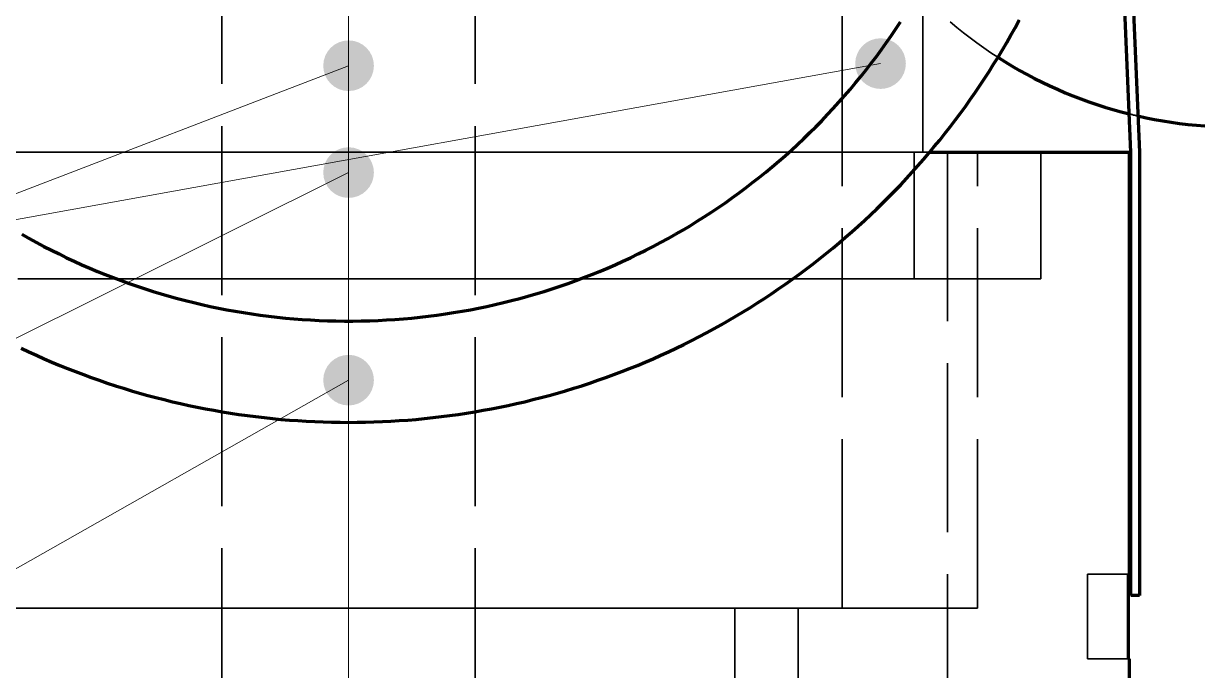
# Model space of a CAD drawing. Header units: millimetres. Extents: x 0 to 2382, y 0 to 420.
# Drawn here: x 963.22 to 991.07, y 291.87 to 307.2 of the extents above; entities that cross this region are included whole.
import ezdxf

# ---------------------------------------------------------------- set-up
doc = ezdxf.new("R2010")
doc.units = ezdxf.units.MM
doc.linetypes.add('IRAM-E-TRAZOS', pattern=[5, 4, -1])
doc.linetypes.add('IRAM-F-TRAZO-PUNTO', pattern=[20, 15, -2, 1, -2])
for name, color, linetype, lineweight in [('01-VISIBLE', 7, 'CONTINUOUS', 70), ('02-OCULTA', 4, 'IRAM-E-TRAZOS', 35), ('03-EJE', 1, 'IRAM-F-TRAZO-PUNTO', 18), ('08-FINA', 5, 'CONTINUOUS', 18)]:
    doc.layers.add(name, color=color, linetype=linetype, lineweight=lineweight)

msp = doc.modelspace()

# ---------------------------------------------------------------- hatches: boundary and pattern name
at = {"layer": '08-FINA'}
h = msp.add_hatch(color=7, dxfattribs=at)
h.dxf.hatch_style = 1
edge = h.paths.add_edge_path()
edge.add_arc((970.917, 306.195), 0.6, 0, 360)
h = msp.add_hatch(color=7, dxfattribs=at)
h.dxf.hatch_style = 1
edge = h.paths.add_edge_path()
edge.add_arc((983.517, 306.245), 0.6, 0, 360)
h = msp.add_hatch(color=7, dxfattribs=at)
h.dxf.hatch_style = 1
edge = h.paths.add_edge_path()
edge.add_arc((970.917, 303.663), 0.6, 0, 360)
h = msp.add_hatch(color=7, dxfattribs=at)
h.dxf.hatch_style = 1
edge = h.paths.add_edge_path()
edge.add_arc((970.917, 298.745), 0.6, 0, 360)

# ---------------------------------------------------------------- linework, layer by layer
at = {"layer": '01-VISIBLE'}
for points in [[(989.447, 304.145), (988.947, 315.945)], [(989.146, 315.953), (989.647, 304.149)], [(963.174, 302.202), (963.349, 302.104), (963.524, 302.008), (963.701, 301.914), (963.879, 301.823), (964.058, 301.734), (964.238, 301.647), (964.42, 301.562), (964.602, 301.48), (964.785, 301.4), (964.97, 301.323), (965.155, 301.248), (965.342, 301.175), (965.529, 301.105), (965.717, 301.037), (965.906, 300.972), (966.096, 300.909), (966.287, 300.848), (966.478, 300.79), (966.67, 300.734), (966.863, 300.681), (967.056, 300.63), (967.251, 300.582), (967.445, 300.536), (967.641, 300.493), (967.836, 300.452), (968.033, 300.414), (968.23, 300.378), (968.427, 300.345), (968.625, 300.314), (968.823, 300.286), (969.021, 300.261), (969.22, 300.238), (969.419, 300.217), (969.618, 300.199), (969.817, 300.184), (970.017, 300.171), (970.217, 300.161), (970.417, 300.153), (970.617, 300.148), (970.817, 300.145), (971.017, 300.145), (971.217, 300.148), (971.417, 300.153), (971.617, 300.161), (971.816, 300.171), (972.016, 300.184), (972.215, 300.199), (972.415, 300.217), (972.614, 300.238), (972.812, 300.261), (973.011, 300.286), (973.209, 300.314), (973.406, 300.345), (973.604, 300.378), (973.801, 300.414), (973.997, 300.452), (974.193, 300.493), (974.388, 300.536), (974.583, 300.582), (974.777, 300.63), (974.97, 300.681), (975.163, 300.734), (975.355, 300.79), (975.547, 300.848), (975.737, 300.909), (975.927, 300.972), (976.116, 301.037), (976.304, 301.105), (976.492, 301.175), (976.678, 301.248), (976.863, 301.323), (977.048, 301.4), (977.231, 301.48), (977.414, 301.562), (977.595, 301.647), (977.775, 301.734), (977.954, 301.823), (978.132, 301.914), (978.309, 302.008), (978.485, 302.104), (978.659, 302.202), (978.832, 302.302), (979.004, 302.405), (979.174, 302.51), (979.343, 302.617), (979.511, 302.726), (979.677, 302.837), (979.842, 302.95), (980.005, 303.066), (980.167, 303.183), (980.327, 303.303), (980.486, 303.425), (980.643, 303.548), (980.799, 303.674), (980.953, 303.802), (981.105, 303.932), (981.256, 304.063), (981.405, 304.197), (981.552, 304.332), (981.697, 304.469), (981.841, 304.609), (981.983, 304.75), (982.123, 304.892), (982.261, 305.037), (982.398, 305.183), (982.532, 305.331), (982.665, 305.481), (982.795, 305.633), (982.924, 305.786), (983.051, 305.941), (983.175, 306.097), (983.298, 306.255), (983.419, 306.414), (983.537, 306.576), (983.654, 306.738), (983.768, 306.902), (983.881, 307.068), (983.991, 307.235)], [(970.917, 297.745), (971.117, 297.746), (971.318, 297.749), (971.518, 297.755), (971.719, 297.763), (971.919, 297.773), (972.119, 297.785), (972.319, 297.8), (972.519, 297.816), (972.718, 297.835), (972.918, 297.857), (973.117, 297.88), (973.316, 297.906), (973.514, 297.933), (973.713, 297.963), (973.911, 297.996), (974.108, 298.03), (974.305, 298.067), (974.502, 298.106), (974.698, 298.147), (974.894, 298.19), (975.089, 298.235), (975.284, 298.283), (975.478, 298.333), (975.672, 298.385), (975.865, 298.439), (976.058, 298.495), (976.25, 298.553), (976.441, 298.614), (976.631, 298.676), (976.821, 298.741), (977.01, 298.808), (977.198, 298.877), (977.386, 298.948), (977.573, 299.021), (977.759, 299.096), (977.944, 299.173), (978.128, 299.253), (978.311, 299.334), (978.493, 299.417), (978.675, 299.503), (978.855, 299.59), (979.035, 299.68), (979.213, 299.771), (979.391, 299.865), (979.567, 299.96), (979.742, 300.057), (979.917, 300.157), (980.09, 300.258), (980.262, 300.361), (980.433, 300.466), (980.602, 300.573), (980.771, 300.682), (980.938, 300.792), (981.104, 300.905), (981.268, 301.019), (981.432, 301.136), (981.594, 301.254), (981.755, 301.374), (981.914, 301.495), (982.072, 301.619), (982.229, 301.744), (982.384, 301.871), (982.538, 301.999), (982.69, 302.13), (982.841, 302.262), (982.991, 302.395), (983.139, 302.531), (983.285, 302.668), (983.43, 302.806), (983.573, 302.946), (983.715, 303.088), (983.855, 303.232), (983.994, 303.376), (984.131, 303.523), (984.266, 303.671), (984.4, 303.82), (984.532, 303.971), (984.662, 304.124), (984.791, 304.278), (984.918, 304.433), (985.043, 304.59), (985.166, 304.748), (985.288, 304.907), (985.408, 305.068), (985.526, 305.23), (985.642, 305.393), (985.757, 305.558), (985.869, 305.724), (985.98, 305.891), (986.089, 306.06), (986.196, 306.229), (986.301, 306.4), (986.404, 306.572), (986.505, 306.745), (986.604, 306.919), (986.702, 307.095), (986.797, 307.271)], [(986.297, 306.394), (986.467, 306.287), (986.638, 306.184), (986.812, 306.084), (986.987, 305.988), (987.164, 305.894), (987.343, 305.805), (987.524, 305.718), (987.706, 305.636), (987.89, 305.556), (988.075, 305.481), (988.262, 305.408), (988.45, 305.34), (988.639, 305.275), (988.83, 305.214), (989.022, 305.156), (989.214, 305.102), (989.408, 305.052)], [(989.61, 305.004), (989.807, 304.961), (990.004, 304.922), (990.202, 304.887), (990.401, 304.856), (990.6, 304.829), (990.799, 304.805), (991, 304.786), (991.2, 304.77)], [(984.68, 304.145), (985.207, 304.145), (985.733, 304.145), (986.259, 304.145), (986.785, 304.145), (987.312, 304.145), (987.838, 304.145), (988.364, 304.145), (988.89, 304.145), (989.417, 304.145)], [(989.417, 294.145), (989.417, 304.145)], [(989.447, 293.645), (989.447, 304.145)], [(989.647, 304.149), (989.647, 293.645)], [(963.158, 299.503), (963.34, 299.417), (963.522, 299.334), (963.705, 299.253), (963.89, 299.173), (964.075, 299.096), (964.261, 299.021), (964.447, 298.948), (964.635, 298.877), (964.823, 298.808), (965.012, 298.741), (965.202, 298.676), (965.393, 298.614), (965.584, 298.553), (965.776, 298.495), (965.968, 298.439), (966.161, 298.385), (966.355, 298.333), (966.549, 298.283), (966.744, 298.235), (966.939, 298.19), (967.135, 298.147), (967.331, 298.106), (967.528, 298.067), (967.725, 298.03), (967.923, 297.996), (968.121, 297.963), (968.319, 297.933), (968.518, 297.906), (968.716, 297.88), (968.916, 297.857), (969.115, 297.835), (969.315, 297.816), (969.514, 297.8), (969.714, 297.785), (969.915, 297.773), (970.115, 297.763), (970.315, 297.755), (970.516, 297.749), (970.716, 297.746), (970.917, 297.745)], [(989.39, 294.145), (989.394, 294.145), (989.399, 294.145), (989.403, 294.145), (989.408, 294.145), (989.412, 294.145), (989.417, 294.145)], [(989.39, 292.145), (989.39, 294.145)], [(989.647, 293.645), (989.447, 293.645)], [(989.39, 292.145), (989.394, 292.145), (989.399, 292.145), (989.403, 292.145), (989.408, 292.145), (989.412, 292.145), (989.417, 292.145)], [(989.417, 290.145), (989.417, 292.145)]]:
    msp.add_lwpolyline(points, dxfattribs=at)
at = {"layer": '02-OCULTA'}
for points in [[(967.917, 290.762), (967.917, 321.462)], [(973.917, 290.762), (973.917, 321.462)], [(989.447, 304.145), (988.947, 315.945)], [(989.146, 315.953), (989.647, 304.149)], [(982.605, 304.145), (982.605, 308.245)], [(984.517, 304.145), (984.517, 308.245)], [(963.216, 299.475), (963.398, 299.391), (963.58, 299.308), (963.763, 299.227), (963.948, 299.149), (964.133, 299.072), (964.318, 298.998), (964.505, 298.926), (964.692, 298.855), (964.881, 298.787), (965.07, 298.721), (965.259, 298.657), (965.45, 298.595), (965.641, 298.536), (965.832, 298.478), (966.025, 298.423), (966.218, 298.369), (966.411, 298.318), (966.605, 298.269), (966.8, 298.222), (966.995, 298.177), (967.191, 298.135), (967.387, 298.095), (967.583, 298.056), (967.78, 298.02), (967.977, 297.987), (968.175, 297.955), (968.373, 297.926), (968.571, 297.898), (968.77, 297.873), (968.969, 297.851), (969.168, 297.83), (969.367, 297.812), (969.567, 297.796), (969.766, 297.782), (969.966, 297.77), (970.166, 297.761), (970.366, 297.753), (970.566, 297.748), (970.767, 297.746), (970.967, 297.745), (971.167, 297.747), (971.367, 297.751), (971.567, 297.757), (971.767, 297.765), (971.967, 297.776), (972.167, 297.788), (972.366, 297.803), (972.566, 297.821), (972.765, 297.84), (972.964, 297.862), (973.163, 297.886), (973.361, 297.912), (973.559, 297.94), (973.757, 297.971), (973.955, 298.003), (974.152, 298.038), (974.348, 298.075), (974.545, 298.114), (974.741, 298.156), (974.936, 298.199), (975.131, 298.245), (975.325, 298.293), (975.519, 298.343), (975.712, 298.396), (975.905, 298.45), (976.097, 298.507), (976.288, 298.565), (976.479, 298.626), (976.669, 298.689), (976.858, 298.754), (977.047, 298.821), (977.235, 298.89), (977.422, 298.962), (977.608, 299.035), (977.793, 299.11), (977.978, 299.188), (978.162, 299.267), (978.344, 299.349), (978.526, 299.433), (978.707, 299.518), (978.887, 299.606), (979.066, 299.696), (979.244, 299.787), (979.421, 299.881), (979.597, 299.976), (979.772, 300.074), (979.946, 300.173), (980.118, 300.275), (980.29, 300.378), (980.46, 300.483), (980.629, 300.59), (980.797, 300.699), (980.964, 300.81), (981.129, 300.923), (981.293, 301.037), (981.456, 301.153), (981.618, 301.271), (981.778, 301.391), (981.937, 301.513), (982.095, 301.636), (982.251, 301.762), (982.406, 301.889), (982.559, 302.017), (982.711, 302.147), (982.862, 302.279), (983.011, 302.413), (983.158, 302.548), (983.304, 302.685), (983.448, 302.824), (983.591, 302.964), (983.733, 303.106), (983.873, 303.249), (984.011, 303.394), (984.147, 303.54), (984.282, 303.688), (984.415, 303.838), (984.547, 303.988), (984.677, 304.141), (984.805, 304.295), (984.932, 304.45), (985.056, 304.606), (985.179, 304.764), (985.3, 304.923), (985.42, 305.084), (985.538, 305.246), (985.653, 305.409), (985.767, 305.574), (985.88, 305.74), (985.99, 305.907), (986.098, 306.075), (986.205, 306.244), (986.31, 306.415), (986.413, 306.587), (986.513, 306.759), (986.612, 306.933), (986.709, 307.109), (986.804, 307.285)], [(985.169, 307.231), (985.323, 307.102), (985.48, 306.976), (985.639, 306.854), (985.8, 306.734), (985.963, 306.617), (986.129, 306.504), (986.297, 306.394)], [(989.408, 305.052), (989.425, 305.048), (989.442, 305.044), (989.459, 305.04), (989.476, 305.036), (989.492, 305.032), (989.509, 305.027), (989.526, 305.023), (989.543, 305.02), (989.56, 305.016), (989.577, 305.012), (989.594, 305.008), (989.61, 305.004)], [(982.605, 304.145), (982.096, 304.145), (981.588, 304.145), (981.08, 304.145), (980.572, 304.145), (980.064, 304.145), (979.556, 304.145), (979.047, 304.145), (978.539, 304.145), (978.031, 304.145), (977.523, 304.145), (977.015, 304.145), (976.507, 304.145), (975.998, 304.145), (975.49, 304.145), (974.982, 304.145), (974.474, 304.145), (973.966, 304.145), (973.458, 304.145), (972.949, 304.145), (972.441, 304.145), (971.933, 304.145), (971.425, 304.145), (970.917, 304.145), (970.408, 304.145), (969.9, 304.145), (969.392, 304.145), (968.884, 304.145), (968.376, 304.145), (967.868, 304.145), (967.359, 304.145), (966.851, 304.145), (966.343, 304.145), (965.835, 304.145), (965.327, 304.145), (964.819, 304.145), (964.31, 304.145), (963.802, 304.145), (963.294, 304.145), (962.786, 304.145)], [(962.786, 304.145), (963.294, 304.145), (963.802, 304.145), (964.31, 304.145), (964.819, 304.145), (965.327, 304.145), (965.835, 304.145), (966.343, 304.145), (966.851, 304.145), (967.359, 304.145), (967.868, 304.145), (968.376, 304.145), (968.884, 304.145), (969.392, 304.145), (969.9, 304.145), (970.408, 304.145), (970.917, 304.145), (971.425, 304.145), (971.933, 304.145), (972.441, 304.145), (972.949, 304.145), (973.458, 304.145), (973.966, 304.145), (974.474, 304.145), (974.982, 304.145), (975.49, 304.145), (975.998, 304.145), (976.507, 304.145), (977.015, 304.145), (977.523, 304.145), (978.031, 304.145), (978.539, 304.145), (979.047, 304.145), (979.556, 304.145), (980.064, 304.145), (980.572, 304.145), (981.08, 304.145), (981.588, 304.145), (982.096, 304.145), (982.605, 304.145)], [(982.605, 304.145), (982.096, 304.145), (981.588, 304.145), (981.08, 304.145), (980.572, 304.145), (980.064, 304.145), (979.556, 304.145), (979.047, 304.145), (978.539, 304.145), (978.031, 304.145), (977.523, 304.145), (977.015, 304.145), (976.507, 304.145), (975.998, 304.145), (975.49, 304.145), (974.982, 304.145), (974.474, 304.145), (973.966, 304.145), (973.458, 304.145), (972.949, 304.145), (972.441, 304.145), (971.933, 304.145), (971.425, 304.145), (970.917, 304.145), (970.408, 304.145), (969.9, 304.145), (969.392, 304.145), (968.884, 304.145), (968.376, 304.145), (967.868, 304.145), (967.359, 304.145), (966.851, 304.145), (966.343, 304.145), (965.835, 304.145), (965.327, 304.145), (964.819, 304.145), (964.31, 304.145), (963.802, 304.145), (963.294, 304.145), (962.786, 304.145)], [(962.786, 304.145), (963.294, 304.145), (963.802, 304.145), (964.31, 304.145), (964.819, 304.145), (965.327, 304.145), (965.835, 304.145), (966.343, 304.145), (966.851, 304.145), (967.359, 304.145), (967.868, 304.145), (968.376, 304.145), (968.884, 304.145), (969.392, 304.145), (969.9, 304.145), (970.408, 304.145), (970.917, 304.145), (971.425, 304.145), (971.933, 304.145), (972.441, 304.145), (972.949, 304.145), (973.458, 304.145), (973.966, 304.145), (974.474, 304.145), (974.982, 304.145), (975.49, 304.145), (975.998, 304.145), (976.507, 304.145), (977.015, 304.145), (977.523, 304.145), (978.031, 304.145), (978.539, 304.145), (979.047, 304.145), (979.556, 304.145), (980.064, 304.145), (980.572, 304.145), (981.08, 304.145), (981.588, 304.145), (982.096, 304.145), (982.605, 304.145)], [(985.105, 304.145), (984.598, 304.145), (984.091, 304.145), (983.585, 304.145), (983.078, 304.145), (982.571, 304.145), (982.064, 304.145), (981.558, 304.145), (981.051, 304.145), (980.544, 304.145), (980.038, 304.145), (979.531, 304.145), (979.024, 304.145), (978.517, 304.145), (978.011, 304.145), (977.504, 304.145), (976.997, 304.145), (976.491, 304.145), (975.984, 304.145), (975.477, 304.145), (974.97, 304.145), (974.464, 304.145), (973.957, 304.145), (973.45, 304.145), (972.944, 304.145), (972.437, 304.145), (971.93, 304.145), (971.423, 304.145), (970.917, 304.145), (970.41, 304.145), (969.903, 304.145), (969.397, 304.145), (968.89, 304.145), (968.383, 304.145), (967.876, 304.145), (967.37, 304.145), (966.863, 304.145), (966.356, 304.145), (965.85, 304.145), (965.343, 304.145), (964.836, 304.145), (964.329, 304.145), (963.823, 304.145), (963.316, 304.145), (962.809, 304.145)], [(962.809, 304.145), (963.316, 304.145), (963.823, 304.145), (964.329, 304.145), (964.836, 304.145), (965.343, 304.145), (965.85, 304.145), (966.356, 304.145), (966.863, 304.145), (967.37, 304.145), (967.876, 304.145), (968.383, 304.145), (968.89, 304.145), (969.397, 304.145), (969.903, 304.145), (970.41, 304.145), (970.917, 304.145), (971.423, 304.145), (971.93, 304.145), (972.437, 304.145), (972.944, 304.145), (973.45, 304.145), (973.957, 304.145), (974.464, 304.145), (974.97, 304.145), (975.477, 304.145), (975.984, 304.145), (976.491, 304.145), (976.997, 304.145), (977.504, 304.145), (978.011, 304.145), (978.517, 304.145), (979.024, 304.145), (979.531, 304.145), (980.038, 304.145), (980.544, 304.145), (981.051, 304.145), (981.558, 304.145), (982.064, 304.145), (982.571, 304.145), (983.078, 304.145), (983.585, 304.145), (984.091, 304.145), (984.598, 304.145), (985.105, 304.145)], [(984.517, 304.145), (984.013, 304.145), (983.509, 304.145), (983.006, 304.145), (982.502, 304.145), (981.998, 304.145), (981.494, 304.145), (980.991, 304.145), (980.487, 304.145), (979.983, 304.145), (979.48, 304.145), (978.976, 304.145), (978.472, 304.145), (977.969, 304.145), (977.465, 304.145), (976.961, 304.145), (976.457, 304.145), (975.954, 304.145), (975.45, 304.145), (974.946, 304.145), (974.443, 304.145), (973.939, 304.145), (973.435, 304.145), (972.931, 304.145), (972.428, 304.145), (971.924, 304.145), (971.42, 304.145), (970.917, 304.145), (970.413, 304.145), (969.909, 304.145), (969.406, 304.145), (968.902, 304.145), (968.398, 304.145), (967.894, 304.145), (967.391, 304.145), (966.887, 304.145), (966.383, 304.145), (965.88, 304.145), (965.376, 304.145), (964.872, 304.145), (964.369, 304.145), (963.865, 304.145), (963.361, 304.145), (962.857, 304.145)], [(962.857, 304.145), (963.361, 304.145), (963.865, 304.145), (964.369, 304.145), (964.872, 304.145), (965.376, 304.145), (965.88, 304.145), (966.383, 304.145), (966.887, 304.145), (967.391, 304.145), (967.894, 304.145), (968.398, 304.145), (968.902, 304.145), (969.406, 304.145), (969.909, 304.145), (970.413, 304.145), (970.917, 304.145), (971.42, 304.145), (971.924, 304.145), (972.428, 304.145), (972.931, 304.145), (973.435, 304.145), (973.939, 304.145), (974.443, 304.145), (974.946, 304.145), (975.45, 304.145), (975.954, 304.145), (976.457, 304.145), (976.961, 304.145), (977.465, 304.145), (977.969, 304.145), (978.472, 304.145), (978.976, 304.145), (979.48, 304.145), (979.983, 304.145), (980.487, 304.145), (980.991, 304.145), (981.494, 304.145), (981.998, 304.145), (982.502, 304.145), (983.006, 304.145), (983.509, 304.145), (984.013, 304.145), (984.517, 304.145)], [(989.417, 304.145), (988.917, 304.145), (988.417, 304.145), (987.917, 304.145), (987.417, 304.145), (986.917, 304.145), (986.417, 304.145), (985.917, 304.145), (985.417, 304.145), (984.917, 304.145), (984.417, 304.145), (983.917, 304.145), (983.417, 304.145), (982.917, 304.145), (982.417, 304.145), (981.917, 304.145), (981.417, 304.145), (980.917, 304.145), (980.417, 304.145), (979.917, 304.145), (979.417, 304.145), (978.917, 304.145), (978.417, 304.145), (977.917, 304.145), (977.417, 304.145), (976.917, 304.145), (976.417, 304.145), (975.917, 304.145), (975.417, 304.145), (974.917, 304.145), (974.417, 304.145), (973.917, 304.145), (973.417, 304.145), (972.917, 304.145), (972.417, 304.145), (971.917, 304.145), (971.417, 304.145), (970.917, 304.145), (970.417, 304.145), (969.917, 304.145), (969.417, 304.145), (968.917, 304.145), (968.417, 304.145), (967.917, 304.145), (967.417, 304.145), (966.917, 304.145), (966.417, 304.145), (965.917, 304.145), (965.417, 304.145), (964.917, 304.145), (964.417, 304.145), (963.917, 304.145), (963.417, 304.145), (962.917, 304.145)], [(984.317, 304.145), (983.811, 304.145), (983.305, 304.145), (982.8, 304.145), (982.294, 304.145), (981.788, 304.145), (981.283, 304.145), (980.777, 304.145), (980.271, 304.145), (979.766, 304.145), (979.26, 304.145), (978.754, 304.145), (978.249, 304.145), (977.743, 304.145), (977.237, 304.145), (976.732, 304.145), (976.226, 304.145), (975.72, 304.145), (975.215, 304.145), (974.709, 304.145), (974.203, 304.145), (973.698, 304.145), (973.192, 304.145), (972.686, 304.145), (972.181, 304.145), (971.675, 304.145), (971.169, 304.145), (970.664, 304.145), (970.158, 304.145), (969.653, 304.145), (969.147, 304.145), (968.641, 304.145), (968.136, 304.145), (967.63, 304.145), (967.124, 304.145), (966.619, 304.145), (966.113, 304.145), (965.607, 304.145), (965.102, 304.145), (964.596, 304.145), (964.09, 304.145), (963.585, 304.145), (963.079, 304.145)], [(963.079, 304.145), (963.585, 304.145), (964.09, 304.145), (964.596, 304.145), (965.102, 304.145), (965.607, 304.145), (966.113, 304.145), (966.619, 304.145), (967.124, 304.145), (967.63, 304.145), (968.136, 304.145), (968.641, 304.145), (969.147, 304.145), (969.653, 304.145), (970.158, 304.145), (970.664, 304.145), (971.169, 304.145), (971.675, 304.145), (972.181, 304.145), (972.686, 304.145), (973.192, 304.145), (973.698, 304.145), (974.203, 304.145), (974.709, 304.145), (975.215, 304.145), (975.72, 304.145), (976.226, 304.145), (976.732, 304.145), (977.237, 304.145), (977.743, 304.145), (978.249, 304.145), (978.754, 304.145), (979.26, 304.145), (979.766, 304.145), (980.271, 304.145), (980.777, 304.145), (981.283, 304.145), (981.788, 304.145), (982.294, 304.145), (982.8, 304.145), (983.305, 304.145), (983.811, 304.145), (984.317, 304.145)], [(985.817, 304.145), (985.312, 304.145), (984.806, 304.145), (984.301, 304.145), (983.796, 304.145), (983.291, 304.145), (982.786, 304.145), (982.281, 304.145), (981.776, 304.145), (981.271, 304.145), (980.766, 304.145), (980.261, 304.145), (979.756, 304.145), (979.251, 304.145), (978.745, 304.145), (978.24, 304.145), (977.735, 304.145), (977.23, 304.145), (976.725, 304.145), (976.22, 304.145), (975.715, 304.145), (975.21, 304.145), (974.705, 304.145), (974.2, 304.145), (973.695, 304.145), (973.19, 304.145), (972.684, 304.145), (972.179, 304.145), (971.674, 304.145), (971.169, 304.145), (970.664, 304.145), (970.159, 304.145), (969.654, 304.145), (969.149, 304.145), (968.644, 304.145), (968.139, 304.145), (967.634, 304.145), (967.129, 304.145), (966.623, 304.145), (966.118, 304.145), (965.613, 304.145), (965.108, 304.145), (964.603, 304.145), (964.098, 304.145), (963.593, 304.145), (963.088, 304.145)], [(963.088, 304.145), (963.593, 304.145), (964.098, 304.145), (964.603, 304.145), (965.108, 304.145), (965.613, 304.145), (966.118, 304.145), (966.623, 304.145), (967.129, 304.145), (967.634, 304.145), (968.139, 304.145), (968.644, 304.145), (969.149, 304.145), (969.654, 304.145), (970.159, 304.145), (970.664, 304.145), (971.169, 304.145), (971.674, 304.145), (972.179, 304.145), (972.684, 304.145), (973.19, 304.145), (973.695, 304.145), (974.2, 304.145), (974.705, 304.145), (975.21, 304.145), (975.715, 304.145), (976.22, 304.145), (976.725, 304.145), (977.23, 304.145), (977.735, 304.145), (978.24, 304.145), (978.745, 304.145), (979.251, 304.145), (979.756, 304.145), (980.261, 304.145), (980.766, 304.145), (981.271, 304.145), (981.776, 304.145), (982.281, 304.145), (982.786, 304.145), (983.291, 304.145), (983.796, 304.145), (984.301, 304.145), (984.806, 304.145), (985.312, 304.145), (985.817, 304.145)], [(987.317, 304.145), (986.812, 304.145), (986.307, 304.145), (985.803, 304.145), (985.298, 304.145), (984.794, 304.145), (984.289, 304.145), (983.784, 304.145), (983.28, 304.145), (982.775, 304.145), (982.271, 304.145), (981.766, 304.145), (981.261, 304.145), (980.757, 304.145), (980.252, 304.145), (979.747, 304.145), (979.243, 304.145), (978.738, 304.145), (978.234, 304.145), (977.729, 304.145), (977.224, 304.145), (976.72, 304.145), (976.215, 304.145), (975.711, 304.145), (975.206, 304.145), (974.701, 304.145), (974.197, 304.145), (973.692, 304.145), (973.187, 304.145), (972.683, 304.145), (972.178, 304.145), (971.674, 304.145), (971.169, 304.145), (970.664, 304.145), (970.16, 304.145), (969.655, 304.145), (969.151, 304.145), (968.646, 304.145), (968.141, 304.145), (967.637, 304.145), (967.132, 304.145), (966.627, 304.145), (966.123, 304.145), (965.618, 304.145), (965.114, 304.145), (964.609, 304.145), (964.104, 304.145), (963.6, 304.145), (963.095, 304.145)], [(963.095, 304.145), (963.6, 304.145), (964.104, 304.145), (964.609, 304.145), (965.114, 304.145), (965.618, 304.145), (966.123, 304.145), (966.627, 304.145), (967.132, 304.145), (967.637, 304.145), (968.141, 304.145), (968.646, 304.145), (969.151, 304.145), (969.655, 304.145), (970.16, 304.145), (970.664, 304.145), (971.169, 304.145), (971.674, 304.145), (972.178, 304.145), (972.683, 304.145), (973.187, 304.145), (973.692, 304.145), (974.197, 304.145), (974.701, 304.145), (975.206, 304.145), (975.711, 304.145), (976.215, 304.145), (976.72, 304.145), (977.224, 304.145), (977.729, 304.145), (978.234, 304.145), (978.738, 304.145), (979.243, 304.145), (979.747, 304.145), (980.252, 304.145), (980.757, 304.145), (981.261, 304.145), (981.766, 304.145), (982.271, 304.145), (982.775, 304.145), (983.28, 304.145), (983.784, 304.145), (984.289, 304.145), (984.794, 304.145), (985.298, 304.145), (985.803, 304.145), (986.307, 304.145), (986.812, 304.145), (987.317, 304.145)], [(963.159, 304.145), (963.659, 304.145), (964.16, 304.145), (964.66, 304.145), (965.161, 304.145), (965.661, 304.145), (966.162, 304.145), (966.662, 304.145), (967.163, 304.145), (967.663, 304.145), (968.164, 304.145), (968.664, 304.145), (969.165, 304.145), (969.665, 304.145), (970.166, 304.145), (970.666, 304.145), (971.167, 304.145), (971.667, 304.145), (972.168, 304.145), (972.668, 304.145), (973.169, 304.145), (973.669, 304.145), (974.17, 304.145), (974.67, 304.145), (975.171, 304.145), (975.671, 304.145), (976.172, 304.145), (976.672, 304.145), (977.173, 304.145), (977.673, 304.145), (978.174, 304.145), (978.674, 304.145), (979.175, 304.145), (979.675, 304.145), (980.176, 304.145), (980.676, 304.145), (981.177, 304.145), (981.677, 304.145), (982.178, 304.145), (982.678, 304.145), (983.179, 304.145), (983.679, 304.145), (984.18, 304.145), (984.68, 304.145)], [(982.605, 293.345), (982.605, 304.145)], [(984.317, 301.145), (984.317, 304.145)], [(985.105, 304.145), (985.105, 287.89)], [(985.817, 293.345), (985.817, 304.145)], [(987.317, 301.145), (987.317, 304.145)], [(989.447, 293.645), (989.447, 304.145)], [(989.647, 304.149), (989.647, 293.645)], [(984.317, 301.145), (983.811, 301.145), (983.305, 301.145), (982.8, 301.145), (982.294, 301.145), (981.788, 301.145), (981.283, 301.145), (980.777, 301.145), (980.271, 301.145), (979.766, 301.145), (979.26, 301.145), (978.754, 301.145), (978.249, 301.145), (977.743, 301.145), (977.237, 301.145), (976.732, 301.145), (976.226, 301.145), (975.72, 301.145), (975.215, 301.145), (974.709, 301.145), (974.203, 301.145), (973.698, 301.145), (973.192, 301.145), (972.686, 301.145), (972.181, 301.145), (971.675, 301.145), (971.169, 301.145), (970.664, 301.145), (970.158, 301.145), (969.653, 301.145), (969.147, 301.145), (968.641, 301.145), (968.136, 301.145), (967.63, 301.145), (967.124, 301.145), (966.619, 301.145), (966.113, 301.145), (965.607, 301.145), (965.102, 301.145), (964.596, 301.145), (964.09, 301.145), (963.585, 301.145), (963.079, 301.145)], [(963.079, 301.145), (963.585, 301.145), (964.09, 301.145), (964.596, 301.145), (965.102, 301.145), (965.607, 301.145), (966.113, 301.145), (966.619, 301.145), (967.124, 301.145), (967.63, 301.145), (968.136, 301.145), (968.641, 301.145), (969.147, 301.145), (969.653, 301.145), (970.158, 301.145), (970.664, 301.145), (971.169, 301.145), (971.675, 301.145), (972.181, 301.145), (972.686, 301.145), (973.192, 301.145), (973.698, 301.145), (974.203, 301.145), (974.709, 301.145), (975.215, 301.145), (975.72, 301.145), (976.226, 301.145), (976.732, 301.145), (977.237, 301.145), (977.743, 301.145), (978.249, 301.145), (978.754, 301.145), (979.26, 301.145), (979.766, 301.145), (980.271, 301.145), (980.777, 301.145), (981.283, 301.145), (981.788, 301.145), (982.294, 301.145), (982.8, 301.145), (983.305, 301.145), (983.811, 301.145), (984.317, 301.145)], [(987.317, 301.145), (986.812, 301.145), (986.307, 301.145), (985.803, 301.145), (985.298, 301.145), (984.794, 301.145), (984.289, 301.145), (983.784, 301.145), (983.28, 301.145), (982.775, 301.145), (982.271, 301.145), (981.766, 301.145), (981.261, 301.145), (980.757, 301.145), (980.252, 301.145), (979.747, 301.145), (979.243, 301.145), (978.738, 301.145), (978.234, 301.145), (977.729, 301.145), (977.224, 301.145), (976.72, 301.145), (976.215, 301.145), (975.711, 301.145), (975.206, 301.145), (974.701, 301.145), (974.197, 301.145), (973.692, 301.145), (973.187, 301.145), (972.683, 301.145), (972.178, 301.145), (971.674, 301.145), (971.169, 301.145), (970.664, 301.145), (970.16, 301.145), (969.655, 301.145), (969.151, 301.145), (968.646, 301.145), (968.141, 301.145), (967.637, 301.145), (967.132, 301.145), (966.627, 301.145), (966.123, 301.145), (965.618, 301.145), (965.114, 301.145), (964.609, 301.145), (964.104, 301.145), (963.6, 301.145), (963.095, 301.145)], [(963.095, 301.145), (963.6, 301.145), (964.104, 301.145), (964.609, 301.145), (965.114, 301.145), (965.618, 301.145), (966.123, 301.145), (966.627, 301.145), (967.132, 301.145), (967.637, 301.145), (968.141, 301.145), (968.646, 301.145), (969.151, 301.145), (969.655, 301.145), (970.16, 301.145), (970.664, 301.145), (971.169, 301.145), (971.674, 301.145), (972.178, 301.145), (972.683, 301.145), (973.187, 301.145), (973.692, 301.145), (974.197, 301.145), (974.701, 301.145), (975.206, 301.145), (975.711, 301.145), (976.215, 301.145), (976.72, 301.145), (977.224, 301.145), (977.729, 301.145), (978.234, 301.145), (978.738, 301.145), (979.243, 301.145), (979.747, 301.145), (980.252, 301.145), (980.757, 301.145), (981.261, 301.145), (981.766, 301.145), (982.271, 301.145), (982.775, 301.145), (983.28, 301.145), (983.784, 301.145), (984.289, 301.145), (984.794, 301.145), (985.298, 301.145), (985.803, 301.145), (986.307, 301.145), (986.812, 301.145), (987.317, 301.145)], [(988.417, 294.145), (989.39, 294.145)], [(988.417, 292.145), (988.417, 294.145)], [(988.417, 292.145), (988.417, 294.145)], [(988.417, 294.145), (989.39, 294.145)], [(989.39, 292.145), (989.39, 294.145)], [(989.417, 294.145), (989.412, 294.145), (989.408, 294.145), (989.403, 294.145), (989.399, 294.145), (989.394, 294.145), (989.39, 294.145)], [(989.647, 293.645), (989.447, 293.645)], [(980.067, 293.345), (979.558, 293.345), (979.05, 293.345), (978.542, 293.345), (978.033, 293.345), (977.525, 293.345), (977.017, 293.345), (976.508, 293.345), (976, 293.345), (975.492, 293.345), (974.983, 293.345), (974.475, 293.345), (973.967, 293.345), (973.458, 293.345), (972.95, 293.345), (972.442, 293.345), (971.933, 293.345), (971.425, 293.345), (970.917, 293.345), (970.408, 293.345), (969.9, 293.345), (969.392, 293.345), (968.883, 293.345), (968.375, 293.345), (967.867, 293.345), (967.358, 293.345), (966.85, 293.345), (966.342, 293.345), (965.833, 293.345), (965.325, 293.345), (964.817, 293.345), (964.308, 293.345), (963.8, 293.345), (963.292, 293.345), (962.783, 293.345)], [(962.783, 293.345), (963.292, 293.345), (963.8, 293.345), (964.308, 293.345), (964.817, 293.345), (965.325, 293.345), (965.833, 293.345), (966.342, 293.345), (966.85, 293.345), (967.358, 293.345), (967.867, 293.345), (968.375, 293.345), (968.883, 293.345), (969.392, 293.345), (969.9, 293.345), (970.408, 293.345), (970.917, 293.345), (971.425, 293.345), (971.933, 293.345), (972.442, 293.345), (972.95, 293.345), (973.458, 293.345), (973.967, 293.345), (974.475, 293.345), (974.983, 293.345), (975.492, 293.345), (976, 293.345), (976.508, 293.345), (977.017, 293.345), (977.525, 293.345), (978.033, 293.345), (978.542, 293.345), (979.05, 293.345), (979.558, 293.345), (980.067, 293.345)], [(982.605, 293.345), (982.096, 293.345), (981.588, 293.345), (981.08, 293.345), (980.572, 293.345), (980.064, 293.345), (979.556, 293.345), (979.047, 293.345), (978.539, 293.345), (978.031, 293.345), (977.523, 293.345), (977.015, 293.345), (976.507, 293.345), (975.998, 293.345), (975.49, 293.345), (974.982, 293.345), (974.474, 293.345), (973.966, 293.345), (973.458, 293.345), (972.949, 293.345), (972.441, 293.345), (971.933, 293.345), (971.425, 293.345), (970.917, 293.345), (970.408, 293.345), (969.9, 293.345), (969.392, 293.345), (968.884, 293.345), (968.376, 293.345), (967.868, 293.345), (967.359, 293.345), (966.851, 293.345), (966.343, 293.345), (965.835, 293.345), (965.327, 293.345), (964.819, 293.345), (964.31, 293.345), (963.802, 293.345), (963.294, 293.345), (962.786, 293.345)], [(962.786, 293.345), (963.294, 293.345), (963.802, 293.345), (964.31, 293.345), (964.819, 293.345), (965.327, 293.345), (965.835, 293.345), (966.343, 293.345), (966.851, 293.345), (967.359, 293.345), (967.868, 293.345), (968.376, 293.345), (968.884, 293.345), (969.392, 293.345), (969.9, 293.345), (970.408, 293.345), (970.917, 293.345), (971.425, 293.345), (971.933, 293.345), (972.441, 293.345), (972.949, 293.345), (973.458, 293.345), (973.966, 293.345), (974.474, 293.345), (974.982, 293.345), (975.49, 293.345), (975.998, 293.345), (976.507, 293.345), (977.015, 293.345), (977.523, 293.345), (978.031, 293.345), (978.539, 293.345), (979.047, 293.345), (979.556, 293.345), (980.064, 293.345), (980.572, 293.345), (981.08, 293.345), (981.588, 293.345), (982.096, 293.345), (982.605, 293.345)], [(981.567, 293.345), (981.06, 293.345), (980.552, 293.345), (980.045, 293.345), (979.538, 293.345), (979.031, 293.345), (978.524, 293.345), (978.017, 293.345), (977.51, 293.345), (977.002, 293.345), (976.495, 293.345), (975.988, 293.345), (975.481, 293.345), (974.974, 293.345), (974.467, 293.345), (973.96, 293.345), (973.452, 293.345), (972.945, 293.345), (972.438, 293.345), (971.931, 293.345), (971.424, 293.345), (970.917, 293.345), (970.41, 293.345), (969.902, 293.345), (969.395, 293.345), (968.888, 293.345), (968.381, 293.345), (967.874, 293.345), (967.367, 293.345), (966.86, 293.345), (966.352, 293.345), (965.845, 293.345), (965.338, 293.345), (964.831, 293.345), (964.324, 293.345), (963.817, 293.345), (963.31, 293.345), (962.802, 293.345)], [(962.802, 293.345), (963.31, 293.345), (963.817, 293.345), (964.324, 293.345), (964.831, 293.345), (965.338, 293.345), (965.845, 293.345), (966.352, 293.345), (966.86, 293.345), (967.367, 293.345), (967.874, 293.345), (968.381, 293.345), (968.888, 293.345), (969.395, 293.345), (969.902, 293.345), (970.41, 293.345), (970.917, 293.345), (971.424, 293.345), (971.931, 293.345), (972.438, 293.345), (972.945, 293.345), (973.452, 293.345), (973.96, 293.345), (974.467, 293.345), (974.974, 293.345), (975.481, 293.345), (975.988, 293.345), (976.495, 293.345), (977.002, 293.345), (977.51, 293.345), (978.017, 293.345), (978.524, 293.345), (979.031, 293.345), (979.538, 293.345), (980.045, 293.345), (980.552, 293.345), (981.06, 293.345), (981.567, 293.345)], [(985.817, 293.345), (985.312, 293.345), (984.806, 293.345), (984.301, 293.345), (983.796, 293.345), (983.291, 293.345), (982.786, 293.345), (982.281, 293.345), (981.776, 293.345), (981.271, 293.345), (980.766, 293.345), (980.261, 293.345), (979.756, 293.345), (979.251, 293.345), (978.745, 293.345), (978.24, 293.345), (977.735, 293.345), (977.23, 293.345), (976.725, 293.345), (976.22, 293.345), (975.715, 293.345), (975.21, 293.345), (974.705, 293.345), (974.2, 293.345), (973.695, 293.345), (973.19, 293.345), (972.684, 293.345), (972.179, 293.345), (971.674, 293.345), (971.169, 293.345), (970.664, 293.345), (970.159, 293.345), (969.654, 293.345), (969.149, 293.345), (968.644, 293.345), (968.139, 293.345), (967.634, 293.345), (967.129, 293.345), (966.623, 293.345), (966.118, 293.345), (965.613, 293.345), (965.108, 293.345), (964.603, 293.345), (964.098, 293.345), (963.593, 293.345), (963.088, 293.345)], [(963.088, 293.345), (963.593, 293.345), (964.098, 293.345), (964.603, 293.345), (965.108, 293.345), (965.613, 293.345), (966.118, 293.345), (966.623, 293.345), (967.129, 293.345), (967.634, 293.345), (968.139, 293.345), (968.644, 293.345), (969.149, 293.345), (969.654, 293.345), (970.159, 293.345), (970.664, 293.345), (971.169, 293.345), (971.674, 293.345), (972.179, 293.345), (972.684, 293.345), (973.19, 293.345), (973.695, 293.345), (974.2, 293.345), (974.705, 293.345), (975.21, 293.345), (975.715, 293.345), (976.22, 293.345), (976.725, 293.345), (977.23, 293.345), (977.735, 293.345), (978.24, 293.345), (978.745, 293.345), (979.251, 293.345), (979.756, 293.345), (980.261, 293.345), (980.766, 293.345), (981.271, 293.345), (981.776, 293.345), (982.281, 293.345), (982.786, 293.345), (983.291, 293.345), (983.796, 293.345), (984.301, 293.345), (984.806, 293.345), (985.312, 293.345), (985.817, 293.345)], [(980.067, 261.371), (980.067, 293.345)], [(981.567, 261.142), (981.567, 293.345)], [(988.417, 292.145), (989.39, 292.145)], [(988.417, 292.145), (989.39, 292.145)], [(989.417, 292.145), (989.412, 292.145), (989.408, 292.145), (989.403, 292.145), (989.399, 292.145), (989.394, 292.145), (989.39, 292.145)]]:
    msp.add_lwpolyline(points, dxfattribs=at)
at = {"layer": '03-EJE'}
for points in [[(970.917, 263.566), (970.917, 352.355)], [(970.917, 294.745), (970.917, 336.745)]]:
    msp.add_lwpolyline(points, dxfattribs=at)
at = {"layer": '08-FINA'}
for p, q in [((922.15, 287.436), (970.917, 306.195)), ((922.353, 295.21), (983.517, 306.245)), ((921.997, 279.284), (970.917, 303.663)), ((921.897, 270.972), (970.917, 298.745))]:
    msp.add_line(p, q, dxfattribs=at)
msp.add_circle((990.667, 325.75), 65.25, dxfattribs=at)

doc.saveas('drawing.dxf')
